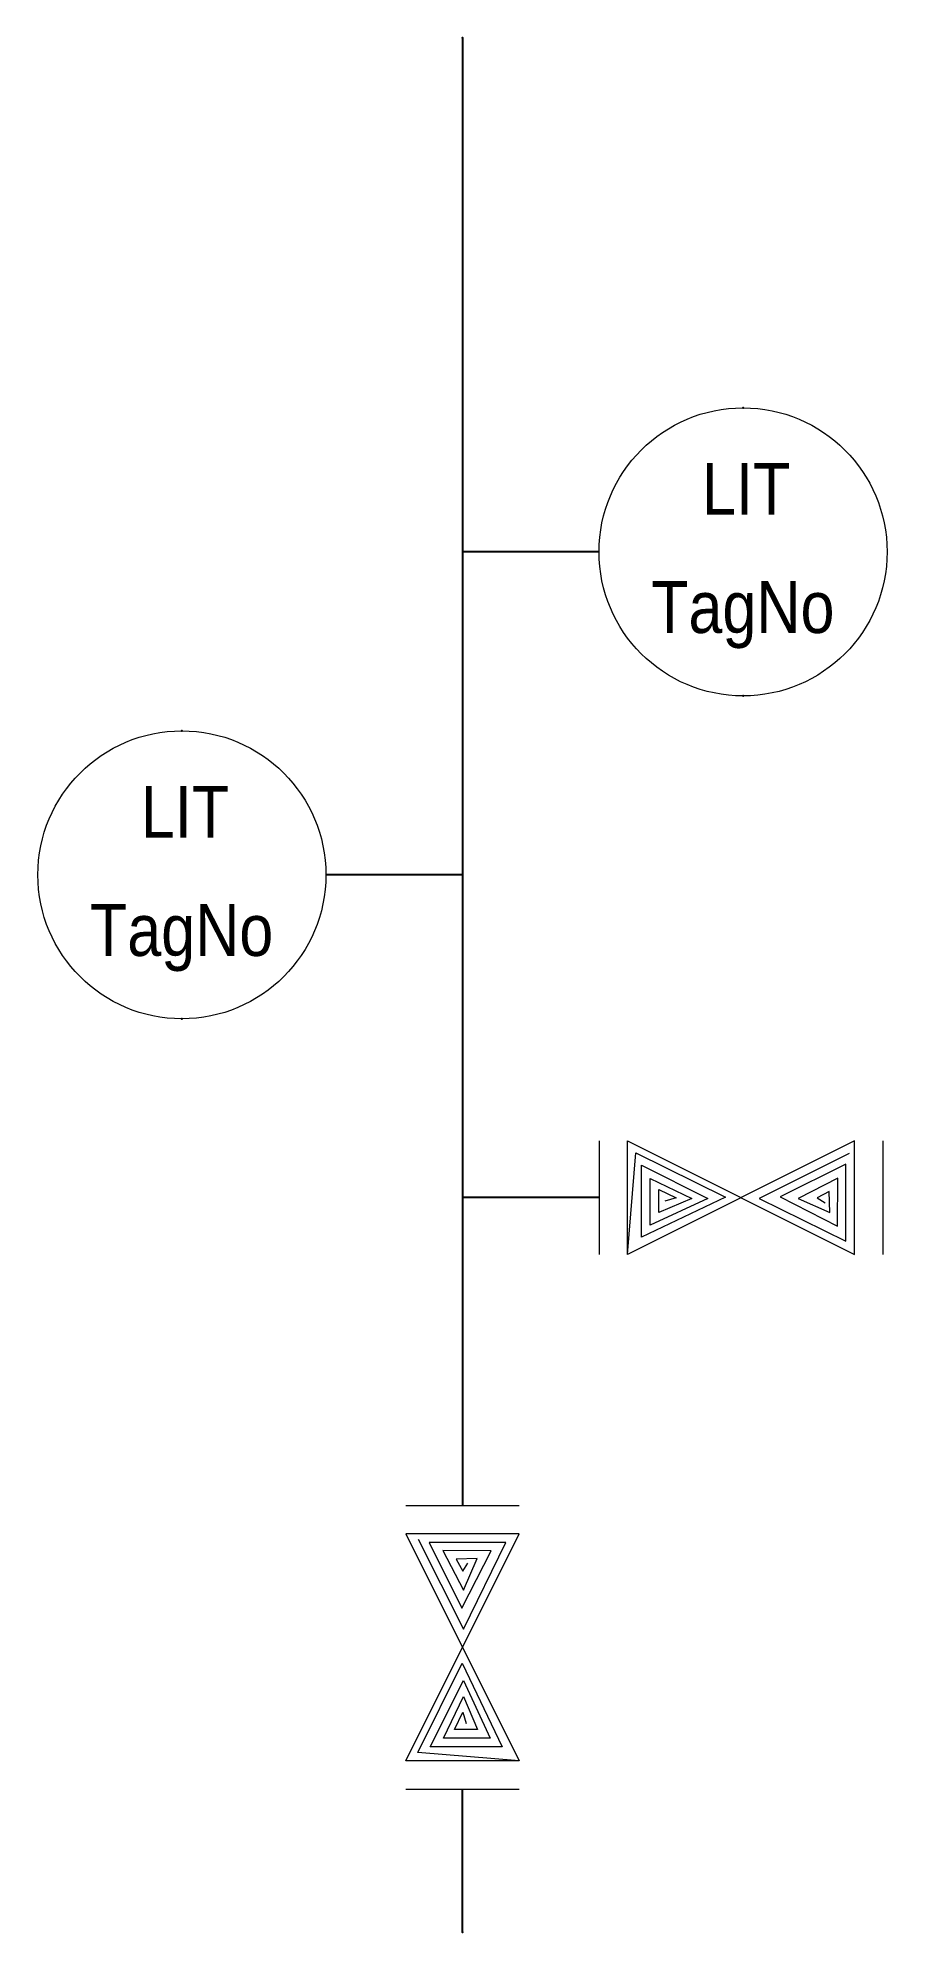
# Model space of a CAD drawing. Header units: inches. Extents: x -0.006 to 0.054, y 0 to 0.134.
import ezdxf

# ---------------------------------------------------------------- set-up
doc = ezdxf.new("R2010")
doc.units = ezdxf.units.IN
doc.header["$MEASUREMENT"] = 0
doc.header["$PDMODE"] = 32
for name, color, linetype in [('Level 10', 7, 'Continuous'), ('Level 5', 7, 'Continuous'), ('Level 7', 7, 'Continuous')]:
    doc.layers.add(name, color=color, linetype=linetype)
doc.styles.add('Styledgn000', font='dgn000.shx')

# ---------------------------------------------------------------- blocks, each defined once
blk = doc.blocks.new('01003B23')
at = {"layer": 'Level 7', "color": 2, "linetype": 'Continuous', "lineweight": 13}
for p, q in [((-0.005, 0.00202), (-0.005, -0.00198)), ((0.005, 0.00202), (0.005, -0.00198))]:
    blk.add_line(p, q, dxfattribs=at)
at = {"layer": 'Level 7', "color": 2, "linetype": 'Continuous', "lineweight": 13, "flags": 128}
for points in [[(-0.004, -0.00198), (-0.004, 0.00202), (0.004, -0.00198), (0.004, 0.00202), (-0.004, -0.00198), (-0.00371, 0.0016), (-0.00055, 0.00003), (-0.0035, -0.00137), (-0.0035, 0.00116), (-0.00117, -0.00001), (-0.0032, -0.00095), (-0.0032, 0.00069), (-0.00173, -0.00001), (-0.00289, -0.00051), (-0.00289, 0.00031), (-0.00228, 0.00001), (-0.00268, -0.00011)], [(0.00381, 0.00158), (0.00064, -0.00001), (0.0037, -0.00151), (0.0037, 0.0012), (0.00138, 0.00005), (0.0034, -0.00099), (0.00342, 0.00071), (0.00202, -0.00001), (0.00313, -0.0005), (0.00311, 0.00024), (0.00269, 0.00001), (0.00297, -0.00016)]]:
    blk.add_lwpolyline(points, dxfattribs=at)
blk = doc.blocks.new('00110011')
at = {"layer": 'Level 10', "color": 112, "linetype": 'Continuous', "lineweight": 13, "true_color": 0x00ca5c}
blk.add_circle((0, 0), 0.007, dxfattribs=at)
blk = doc.blocks.new('LIT')
for p in [(0, 0.007), (0, -0.007)]:
    blk.add_point(p)
at = {"color": 9, "linetype": 'Continuous', "lineweight": 0, "true_color": 0xc8c8c8}
blk.add_blockref('00110011', (0, 0), dxfattribs=at)
blk.add_blockref('00110011', (0, 0), dxfattribs=at)
at = {"layer": 'Level 5', "color": 9, "linetype": 'Continuous', "lineweight": 13, "true_color": 0xc8c8c8, "char_height": 0.00252, "attachment_point": 5, "line_spacing_factor": 0.8, "style": 'Styledgn000'}
for s, insert in [('{\\W0.88095;LIT}', (0.000153, 0.003063)), ('{\\W0.88095;TagNo}', (-0.000013, -0.003063))]:
    blk.add_mtext(s, dxfattribs=dict(at, insert=insert))
blk = doc.blocks.new('PIT')
for p in [(0.007, 0.014), (0.007, 0)]:
    blk.add_point(p)
at = {"color": 9, "linetype": 'Continuous', "lineweight": 0, "true_color": 0xc8c8c8}
blk.add_blockref('00110011', (0.007, 0.007), dxfattribs=at)
blk.add_blockref('00110011', (0.007, 0.007), dxfattribs=at)
at = {"layer": 'Level 5', "color": 9, "linetype": 'Continuous', "lineweight": 13, "true_color": 0xc8c8c8, "char_height": 0.00252, "attachment_point": 5, "line_spacing_factor": 0.8, "style": 'Styledgn000'}
for s, insert in [('{\\W0.88095;LIT}', (0.007153, 0.010063)), ('{\\W0.88095;TagNo}', (0.006987, 0.003938))]:
    blk.add_mtext(s, dxfattribs=dict(at, insert=insert))

msp = doc.modelspace()

# ---------------------------------------------------------------- linework, layer by layer
at = {"color": 3}
for p, q in [((0.0237, 0.13447), (0.0237, 0.03028)), ((0.03339, 0.09798), (0.0237, 0.09798)), ((0.0237, 0.07506), (0.014, 0.07506)), ((0.03339, 0.05214), (0.0237, 0.05214)), ((0.0237, 0), (0.0237, 0.01015))]:
    msp.add_line(p, q, dxfattribs=at)
for p in [(0.0237, 0.13447), (0.0237, 0)]:
    msp.add_point(p, dxfattribs=at)

# ---------------------------------------------------------------- block references
at = {"xscale": 1.460441167335918, "yscale": 1.460441167335918, "zscale": 1.460441167335918}
for name, p in [('LIT', (0.04361, 0.09798)), ('PIT', (-0.00645, 0.06483))]:
    msp.add_blockref(name, p, dxfattribs=at)
at = {"color": 2, "linetype": 'Continuous', "lineweight": 13, "xscale": 2.013808464408945, "yscale": 2.013808464408945, "zscale": 2.013808464408945}
msp.add_blockref('01003B23', (0.04346, 0.0521), dxfattribs=at)
at = {"color": 2, "linetype": 'Continuous', "lineweight": 13, "xscale": 2.013808464408945, "yscale": 2.013808464408945, "zscale": 2.013808464408945, "rotation": 90}
msp.add_blockref('01003B23', (0.02374, 0.02021), dxfattribs=at)

doc.saveas('drawing.dxf')
